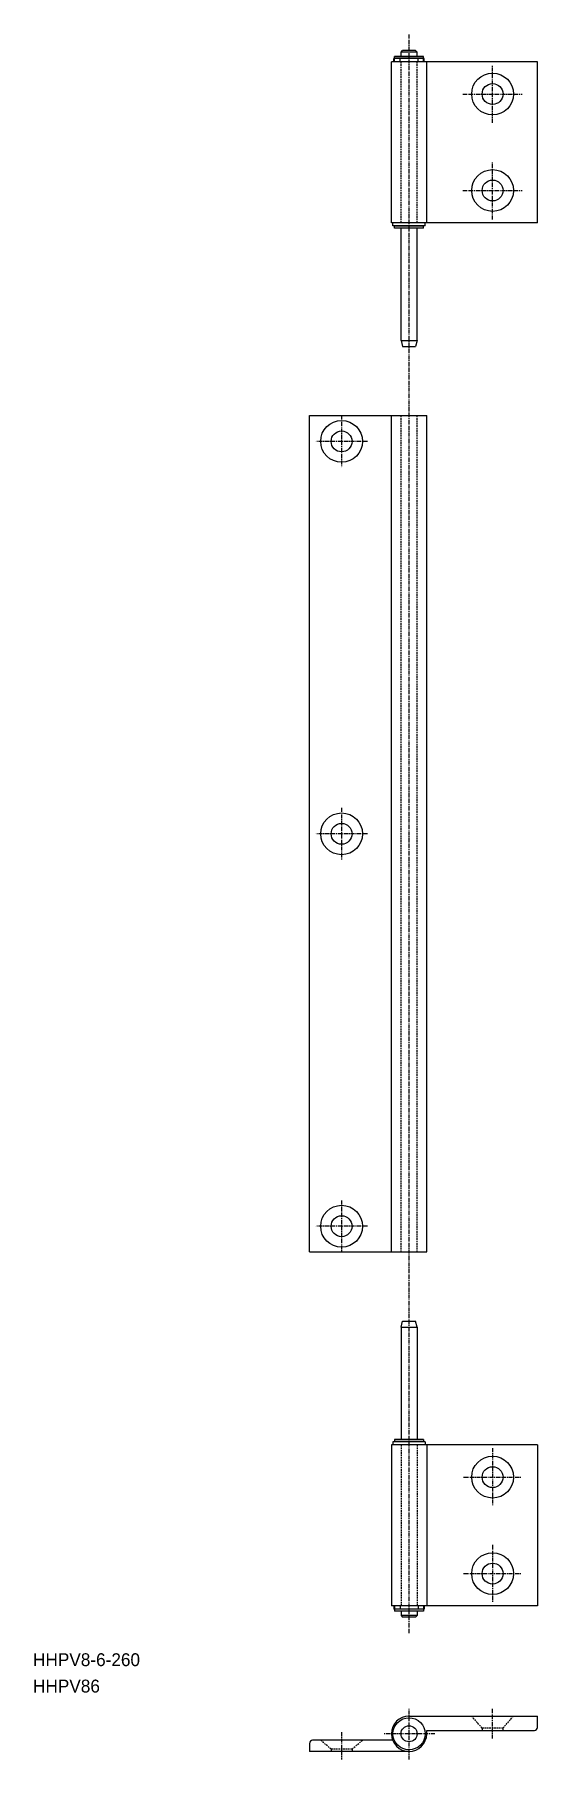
# Model space of a CAD drawing. Extents: x 0 to 157, y 6 to 543.
import ezdxf

# ---------------------------------------------------------------- set-up
doc = ezdxf.new("R2010")
doc.units = 0
doc.linetypes.add('CENTER', pattern=[2, 1.25, -0.25, 0.25, -0.25])
doc.linetypes.add('DASHED', pattern=[0.75, 0.5, -0.25])
doc.layers.get('0').update_dxf_attribs({"linetype": 'CONTINUOUS'})
doc.layers.add('CENTER', color=1, linetype='CENTER')

msp = doc.modelspace()

# ---------------------------------------------------------------- linework, layer by layer
at = {"color": 7, "linetype": 'CONTINUOUS'}
for p, q in [((114.53, 537), (115.03, 537.5)), ((119.53, 537), (114.53, 537)), ((114.53, 535.7), (114.53, 537)), ((119.03, 537.5), (115.03, 537.5)), ((119.03, 537.5), (119.53, 537)), ((119.53, 535.7), (119.53, 537)), ((111.53, 484), (111.53, 534)), ((157.03, 534), (111.53, 534)), ((121.78, 535), (112.28, 535)), ((112.28, 534), (112.28, 535)), ((121.53, 535.7), (112.53, 535.7)), ((112.53, 535.1), (112.53, 535.7)), ((121.53, 535.1), (112.53, 535.1)), ((112.55, 534), (112.55, 535)), ((114.23, 534), (114.23, 535)), ((119.83, 534), (119.83, 535)), ((121.5, 534), (121.5, 535)), ((121.53, 535.1), (121.53, 535.7)), ((121.78, 534), (121.78, 535)), ((122.53, 484), (122.53, 534)), ((157.03, 484), (157.03, 534)), ((157.03, 484), (111.53, 484)), ((112.03, 483), (112.03, 484)), ((122.03, 483), (112.03, 483)), ((112.53, 482.3), (112.53, 482.9)), ((121.53, 482.9), (112.53, 482.9)), ((121.53, 482.3), (121.53, 482.9)), ((122.03, 483), (122.03, 484)), ((121.53, 482.3), (112.53, 482.3)), ((114.53, 447.37), (114.53, 482.3)), ((119.53, 447.37), (119.53, 482.3)), ((114.53, 447.37), (119.53, 447.37)), ((114.53, 447.37), (115.03, 445.5)), ((115.03, 445.5), (119.03, 445.5)), ((119.53, 447.37), (119.03, 445.5)), ((86.03, 424), (122.53, 424)), ((86.03, 164), (86.03, 424)), ((111.53, 164), (111.53, 424)), ((122.53, 164), (122.53, 424)), ((86.03, 164), (122.53, 164)), ((114.53, 140.64), (115.03, 142.5)), ((114.53, 140.64), (114.53, 105.7)), ((114.53, 140.64), (119.53, 140.64)), ((115.03, 142.5), (119.03, 142.5)), ((119.53, 140.64), (119.03, 142.5)), ((119.53, 140.64), (119.53, 105.7)), ((157.03, 104), (111.53, 104)), ((111.53, 104), (111.53, 54)), ((122.03, 105), (112.03, 105)), ((112.03, 105), (112.03, 104)), ((121.53, 105.7), (112.53, 105.7)), ((112.53, 105.7), (112.53, 105.1)), ((121.53, 105.1), (112.53, 105.1)), ((121.53, 105.7), (121.53, 105.1)), ((122.03, 105), (122.03, 104)), ((122.53, 104), (122.53, 54)), ((157.03, 104), (157.03, 54)), ((157.03, 54), (111.53, 54)), ((112.28, 54), (112.28, 53)), ((112.55, 54), (112.55, 53)), ((114.23, 54), (114.23, 53)), ((119.83, 54), (119.83, 53)), ((121.5, 54), (121.5, 53)), ((121.78, 54), (121.78, 53)), ((121.78, 53), (112.28, 53)), ((121.53, 52.9), (112.53, 52.9)), ((112.53, 52.9), (112.53, 52.3)), ((121.53, 52.3), (112.53, 52.3)), ((114.53, 52.3), (114.53, 51)), ((119.53, 51), (114.53, 51)), ((114.53, 51), (115.03, 50.5)), ((119.03, 50.5), (115.03, 50.5)), ((119.03, 50.5), (119.53, 51)), ((119.53, 52.3), (119.53, 51)), ((121.53, 52.9), (121.53, 52.3)), ((117.03, 19.71), (157.03, 19.71)), ((157.03, 16.21), (157.03, 19.71)), ((86.03, 11.21), (86.03, 8.71)), ((111.9, 12.21), (87.03, 12.21)), ((122.53, 15.21), (156.03, 15.21)), ((122.53, 14.21), (122.53, 15.21)), ((117.03, 8.71), (86.03, 8.71))]:
    msp.add_line(p, q, dxfattribs=at)
at = {"color": 3, "linetype": 'DASHED'}
for p, q in [((114.53, 484), (114.53, 534)), ((119.53, 484), (119.53, 534)), ((114.53, 164), (114.53, 424)), ((119.53, 164), (119.53, 424)), ((114.53, 104), (114.53, 54)), ((119.53, 104), (119.53, 54)), ((139.77, 15.96), (136.52, 19.71)), ((146.27, 15.96), (149.52, 19.71)), ((92.78, 9.46), (89.53, 12.21)), ((99.28, 9.46), (102.53, 12.21)), ((146.27, 15.96), (139.77, 15.96)), ((139.77, 15.96), (139.77, 15.21)), ((146.27, 15.96), (146.27, 15.21)), ((99.28, 9.46), (92.78, 9.46)), ((92.78, 9.46), (92.78, 8.71)), ((99.28, 9.46), (99.28, 8.71))]:
    msp.add_line(p, q, dxfattribs=at)
at = {"color": 7, "linetype": 'CONTINUOUS'}
for centre, radius in [((143.03, 524), 6.5), ((143.03, 524), 3.25), ((143.03, 494), 6.5), ((143.03, 494), 3.25), ((96.03, 416), 6.5), ((96.03, 416), 3.25), ((96.03, 294), 6.5), ((96.03, 294), 3.25), ((96.03, 172), 6.5), ((96.03, 172), 3.25), ((143.03, 94), 6.5), ((143.03, 94), 3.25), ((143.03, 64), 6.5), ((143.03, 64), 3.25), ((117.03, 14.21), 5), ((117.03, 14.21), 2.5)]:
    msp.add_circle(centre, radius, dxfattribs=at)
for centre, radius, start, end in [((117.03, 14.21), 5.5, 90, 0), ((156.03, 16.21), 1, 270, 360), ((87.03, 11.21), 1, 90, 180)]:
    msp.add_arc(centre, radius, start, end, dxfattribs=at)
for p in [(117.03, 534), (117.03, 534), (117.03, 54), (117.03, 54)]:
    msp.add_point(p, dxfattribs=at)
at = {"layer": 'CENTER', "color": 1, "linetype": 'CENTER'}
for p, q in [((117.03, 45.5), (117.03, 542.5)), ((143.03, 515), (143.03, 533)), ((133.78, 524), (152.28, 524)), ((143.03, 485), (143.03, 503)), ((133.78, 494), (152.28, 494)), ((96.03, 424.04), (96.03, 407.96)), ((104.07, 416), (87.99, 416)), ((96.03, 302.04), (96.03, 285.96)), ((104.07, 294), (87.99, 294)), ((96.03, 180.04), (96.03, 163.96)), ((104.07, 172), (87.99, 172)), ((143.03, 103), (143.03, 85)), ((134.03, 94), (152.03, 94)), ((143.03, 73), (143.03, 55)), ((134.03, 64), (152.03, 64)), ((117.03, 6.21), (117.03, 22.21)), ((143.02, 12.71), (143.02, 22.21)), ((96.03, 14.71), (96.03, 6.21)), ((125.03, 14.21), (109.03, 14.21))]:
    msp.add_line(p, q, dxfattribs=at)
msp.add_point((117.03, 14.21), dxfattribs=at)

# ---------------------------------------------------------------- texts
at = {"color": 7, "linetype": 'CONTINUOUS'}
for s, p in [('HHPV8-6-260', (0, 35.24)), ('HHPV86', (0, 27.04))]:
    msp.add_text(s, height=4, dxfattribs=at).set_placement(p)

doc.saveas('drawing.dxf')
